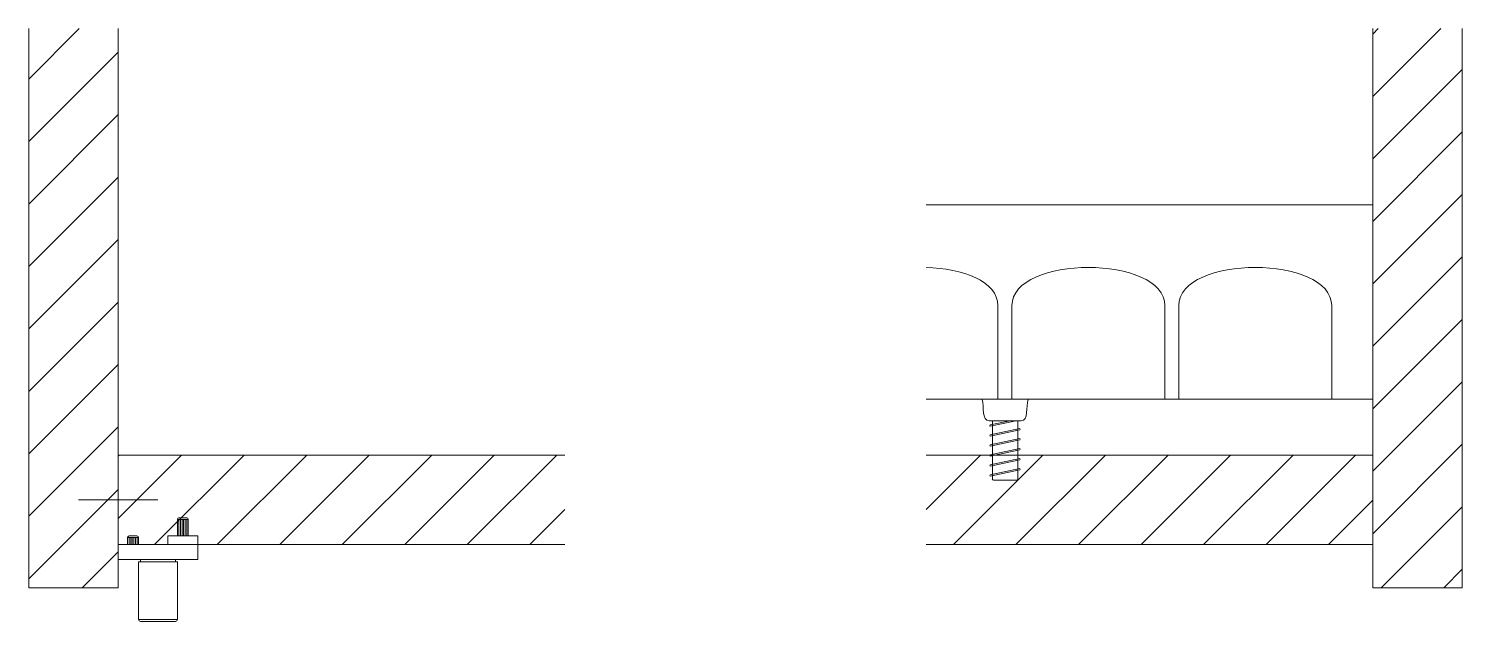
# Model space of a CAD drawing. Header units: millimetres. Extents: x -1388 to 1498, y 198 to 1684.
# Drawn here: x -1332.06 to -1303.23, y 1632.41 to 1644.34 of the extents above; entities that cross this region are included whole.
import ezdxf

# ---------------------------------------------------------------- set-up
doc = ezdxf.new("R2010")
doc.units = ezdxf.units.MM
doc.header["$MEASUREMENT"] = 0
for name, color, linetype, lineweight in [('A-FURN', 8, 'Continuous', 18), ('G-ANNO-TTLB', 3, 'Continuous', 13), ('meccanismi', 4, 'Continuous', 18), ('viti', 2, 'Continuous', 18)]:
    doc.layers.add(name, color=color, linetype=linetype, lineweight=lineweight)

msp = doc.modelspace()

# ---------------------------------------------------------------- hatches: boundary and pattern name
at = {"layer": 'G-ANNO-TTLB'}
h = msp.add_hatch(dxfattribs=at)
h.set_pattern_fill('ANSI31', color=256, scale=0.280005, angle=180)
h.set_pattern_definition([(225, (417.9556, -1191.8785), (0.62862857, -0.62862857), [])])
h.paths.add_polyline_path([(-1330.261, 1644.339), (-1332.061, 1644.339), (-1332.061, 1633.083), (-1330.261, 1633.083)])
h = msp.add_hatch(dxfattribs=at)
h.set_pattern_fill('ANSI31', color=256, scale=0.280005, angle=180)
h.set_pattern_definition([(225, (425.2187, -1191.8785), (0.62862857, -0.62862857), [])])
h.paths.add_polyline_path([(-1305.031, 1644.339), (-1303.231, 1644.339), (-1303.231, 1633.083), (-1305.031, 1633.083)])
h = msp.add_hatch(dxfattribs=at)
h.set_pattern_fill('ANSI31', color=256, scale=0.280005, angle=180)
h.set_pattern_definition([(225, (417.9556, -1191.2071), (0.62862857, -0.62862857), [])])
h.paths.add_polyline_path([(-1321.277, 1633.954), (-1321.277, 1635.754), (-1330.261, 1635.754), (-1330.261, 1633.954)])
h = msp.add_hatch(dxfattribs=at)
h.set_pattern_fill('ANSI31', color=256, scale=0.280005, angle=180)
h.set_pattern_definition([(225, (425.2187, -1191.2071), (0.62862857, -0.62862857), [])])
h.paths.add_polyline_path([(-1314.014, 1633.954), (-1314.014, 1635.754), (-1305.031, 1635.754), (-1305.031, 1633.954)])

# ---------------------------------------------------------------- linework, layer by layer
at = {"layer": 'A-FURN'}
for p, q in [((-1332.061, 1644.339), (-1332.061, 1633.083)), ((-1330.261, 1633.083), (-1330.261, 1644.339)), ((-1305.031, 1633.083), (-1305.031, 1644.339)), ((-1303.231, 1644.339), (-1303.231, 1633.083)), ((-1330.261, 1635.754), (-1321.277, 1635.754)), ((-1330.261, 1635.754), (-1321.277, 1635.754)), ((-1305.031, 1635.754), (-1314.014, 1635.754)), ((-1305.031, 1635.754), (-1314.014, 1635.754)), ((-1321.277, 1633.954), (-1330.261, 1633.954)), ((-1314.014, 1633.954), (-1305.031, 1633.954)), ((-1332.061, 1633.083), (-1330.261, 1633.083)), ((-1303.231, 1633.083), (-1305.031, 1633.083))]:
    msp.add_line(p, q, dxfattribs=at)
for points in [[(-1330.261, 1635.083), (-1330.261, 1644.339)], [(-1305.031, 1635.083), (-1305.031, 1644.339)]]:
    msp.add_lwpolyline(points, dxfattribs=at)
at = {"layer": 'meccanismi'}
for p, q in [((-1314.014, 1640.791), (-1305.031, 1640.791)), ((-1312.57, 1638.762), (-1312.57, 1636.882)), ((-1309.214, 1638.762), (-1309.214, 1636.882)), ((-1305.858, 1638.762), (-1305.858, 1636.882)), ((-1314.014, 1636.882), (-1305.031, 1636.882)), ((-1305.031, 1635.754), (-1314.014, 1635.754)), ((-1329.071, 1634.46), (-1328.851, 1634.46)), ((-1329.071, 1634.46), (-1329.071, 1634.129)), ((-1328.883, 1634.491), (-1329.04, 1634.491)), ((-1329.04, 1634.491), (-1329.04, 1634.491)), ((-1329.04, 1634.46), (-1329.04, 1634.129)), ((-1329.008, 1634.129), (-1329.008, 1634.46)), ((-1328.977, 1634.46), (-1328.977, 1634.129)), ((-1328.945, 1634.129), (-1328.945, 1634.46)), ((-1328.914, 1634.46), (-1328.914, 1634.129)), ((-1328.882, 1634.129), (-1328.882, 1634.46)), ((-1328.851, 1634.46), (-1328.851, 1634.129)), ((-1330.071, 1634.095), (-1329.851, 1634.095)), ((-1330.071, 1634.095), (-1330.071, 1633.954)), ((-1329.883, 1634.127), (-1330.04, 1634.127)), ((-1330.04, 1634.127), (-1330.04, 1634.127)), ((-1330.04, 1634.095), (-1330.04, 1633.954)), ((-1330.008, 1633.954), (-1330.008, 1634.095)), ((-1329.977, 1634.095), (-1329.977, 1633.954)), ((-1329.945, 1633.954), (-1329.945, 1634.095)), ((-1329.914, 1634.095), (-1329.914, 1633.954)), ((-1329.882, 1633.954), (-1329.882, 1634.095)), ((-1329.851, 1634.095), (-1329.851, 1633.954)), ((-1328.661, 1634.129), (-1329.261, 1634.129)), ((-1329.261, 1634.129), (-1329.261, 1633.954)), ((-1328.661, 1634.129), (-1328.661, 1633.654)), ((-1329.261, 1633.954), (-1330.261, 1633.954)), ((-1329.851, 1633.606), (-1329.071, 1633.606)), ((-1329.851, 1633.606), (-1329.851, 1632.446)), ((-1329.811, 1633.606), (-1329.811, 1633.654)), ((-1329.721, 1633.654), (-1329.201, 1633.654)), ((-1329.111, 1633.606), (-1329.111, 1633.654)), ((-1329.851, 1632.446), (-1329.071, 1632.446)), ((-1329.811, 1632.406), (-1329.111, 1632.406))]:
    msp.add_line(p, q, dxfattribs=at)
for points in [[(-1305.031, 1635.754), (-1305.031, 1640.791)], [(-1312.288, 1636.882), (-1312.288, 1638.762)], [(-1308.932, 1636.882), (-1308.932, 1638.762)], [(-1328.661, 1634.129), (-1329.261, 1634.129)], [(-1330.261, 1633.954), (-1330.261, 1633.654)], [(-1330.261, 1633.654), (-1328.661, 1633.654)], [(-1329.071, 1633.606), (-1329.071, 1632.446)]]:
    msp.add_lwpolyline(points, dxfattribs=at)
for points in [[(-1312.288, 1638.762), (-1312.288, 1639.787), (-1309.214, 1639.787), (-1309.214, 1638.762)], [(-1308.932, 1638.762), (-1308.932, 1639.787), (-1305.858, 1639.787), (-1305.858, 1638.762)], [(-1314.014, 1639.53), (-1313.278, 1639.51), (-1312.57, 1639.254), (-1312.57, 1638.762)], [(-1329.04, 1634.491), (-1329.055, 1634.491), (-1329.071, 1634.474), (-1329.071, 1634.46)], [(-1328.851, 1634.46), (-1328.851, 1634.475), (-1328.868, 1634.491), (-1328.883, 1634.491)], [(-1330.04, 1634.127), (-1330.055, 1634.127), (-1330.071, 1634.11), (-1330.071, 1634.095)], [(-1329.851, 1634.095), (-1329.851, 1634.11), (-1329.868, 1634.127), (-1329.883, 1634.127)], [(-1329.811, 1632.406), (-1329.829, 1632.406), (-1329.851, 1632.428), (-1329.851, 1632.446)], [(-1329.111, 1632.406), (-1329.092, 1632.406), (-1329.071, 1632.428), (-1329.071, 1632.446)]]:
    msp.add_open_spline(points, degree=3, dxfattribs=at)
at = {"layer": 'viti'}
for p, q in [((-1312.749, 1636.446), (-1312.101, 1636.446)), ((-1312.324, 1636.446), (-1312.723, 1636.361)), ((-1312.2, 1636.446), (-1312.723, 1636.334)), ((-1312.682, 1636.446), (-1312.682, 1635.273)), ((-1312.168, 1636.446), (-1312.168, 1635.273)), ((-1312.127, 1636.287), (-1312.723, 1636.16)), ((-1312.127, 1636.261), (-1312.723, 1636.133)), ((-1312.682, 1636.343), (-1312.682, 1636.169)), ((-1312.682, 1636.142), (-1312.682, 1635.968)), ((-1312.127, 1636.087), (-1312.723, 1635.959)), ((-1312.127, 1636.06), (-1312.723, 1635.933)), ((-1312.127, 1635.886), (-1312.723, 1635.759)), ((-1312.127, 1635.86), (-1312.723, 1635.732)), ((-1312.682, 1635.941), (-1312.682, 1635.767)), ((-1312.127, 1635.686), (-1312.723, 1635.558)), ((-1312.127, 1635.659), (-1312.723, 1635.531)), ((-1312.682, 1635.741), (-1312.682, 1635.567)), ((-1312.682, 1635.54), (-1312.682, 1635.366)), ((-1312.127, 1635.485), (-1312.723, 1635.357)), ((-1312.127, 1635.458), (-1312.723, 1635.331)), ((-1312.656, 1635.246), (-1312.195, 1635.246)), ((-1331.061, 1634.854), (-1329.461, 1634.854))]:
    msp.add_line(p, q, dxfattribs=at)
msp.add_lwpolyline([(-1312.892, 1636.882), (-1311.959, 1636.882)], dxfattribs=at)
for centre, start, end in [((-1312.865, 1636.882), 180, 198.2952), ((-1311.985, 1636.882), 341.7048, 0), ((-1312.656, 1635.273), 180, 270), ((-1312.195, 1635.273), 270, 0)]:
    msp.add_arc(centre, 0.0267, start, end, dxfattribs=at)
for points in [[(-1312.749, 1636.446), (-1312.899, 1636.446), (-1312.843, 1636.731), (-1312.89, 1636.874)], [(-1311.96, 1636.874), (-1312.007, 1636.731), (-1311.951, 1636.446), (-1312.101, 1636.446)], [(-1312.723, 1636.334), (-1312.732, 1636.332), (-1312.732, 1636.359), (-1312.723, 1636.361)], [(-1312.723, 1636.133), (-1312.732, 1636.131), (-1312.732, 1636.158), (-1312.723, 1636.16)], [(-1312.127, 1636.261), (-1312.119, 1636.263), (-1312.119, 1636.289), (-1312.127, 1636.287)], [(-1312.723, 1635.933), (-1312.732, 1635.931), (-1312.732, 1635.957), (-1312.723, 1635.959)], [(-1312.127, 1636.06), (-1312.119, 1636.062), (-1312.119, 1636.089), (-1312.127, 1636.087)], [(-1312.127, 1635.86), (-1312.119, 1635.861), (-1312.119, 1635.888), (-1312.127, 1635.886)], [(-1312.723, 1635.732), (-1312.732, 1635.73), (-1312.732, 1635.757), (-1312.723, 1635.759)], [(-1312.723, 1635.531), (-1312.732, 1635.529), (-1312.732, 1635.556), (-1312.723, 1635.558)], [(-1312.127, 1635.659), (-1312.119, 1635.661), (-1312.119, 1635.687), (-1312.127, 1635.686)], [(-1312.723, 1635.331), (-1312.732, 1635.329), (-1312.732, 1635.355), (-1312.723, 1635.357)], [(-1312.127, 1635.458), (-1312.119, 1635.46), (-1312.119, 1635.487), (-1312.127, 1635.485)]]:
    msp.add_open_spline(points, degree=3, dxfattribs=at)

doc.saveas('drawing.dxf')
